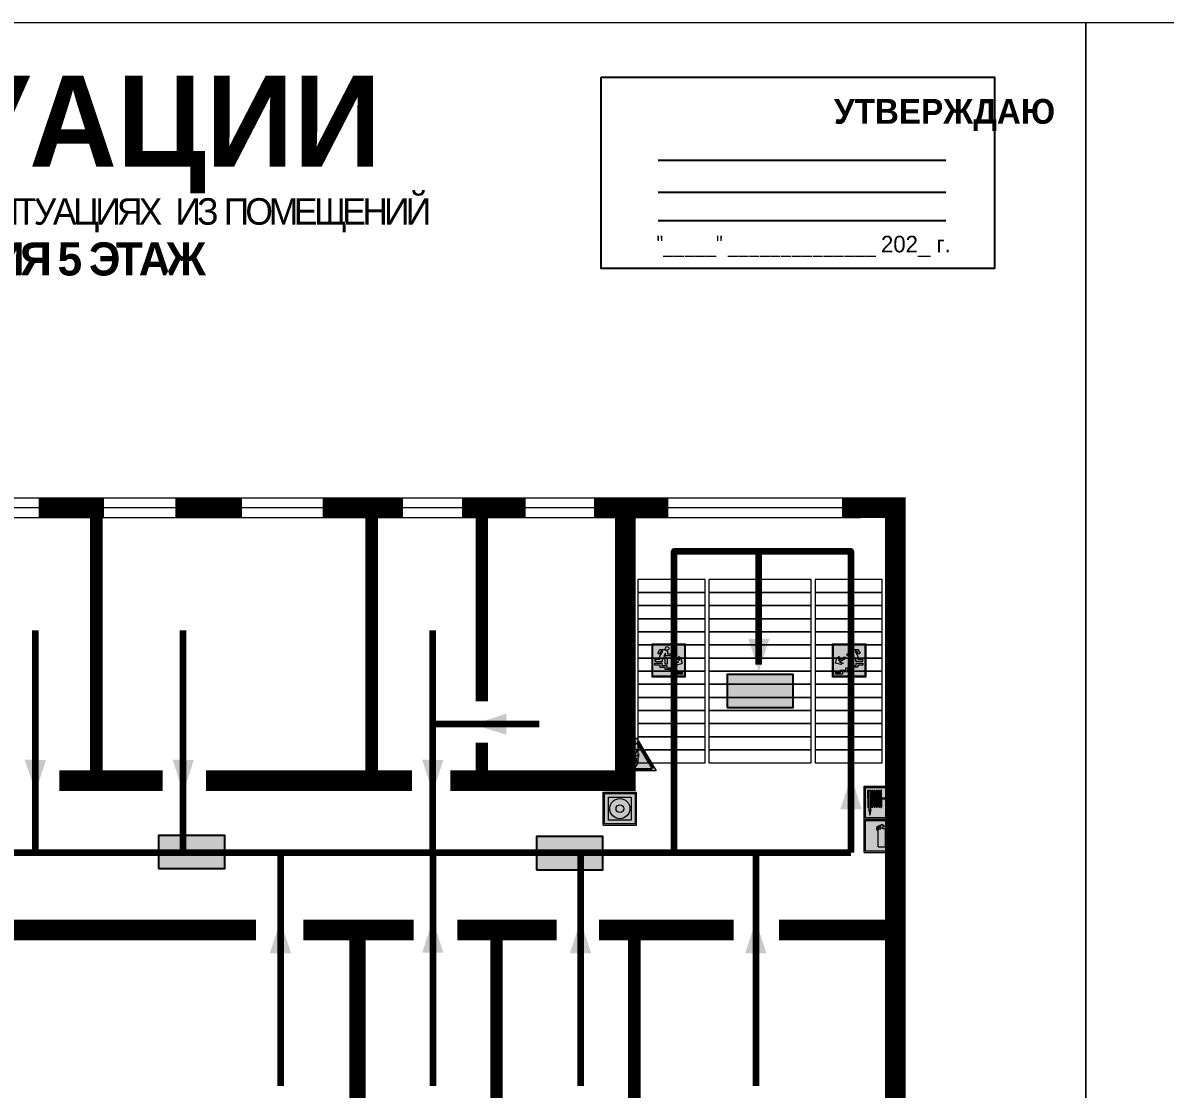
# Model space of a CAD drawing. Header units: millimetres. Extents: x 13114 to 67229, y 22859 to 38520.
# Drawn here: x 24145.1 to 24421, y 36480.2 to 36737.7 of the extents above; entities that cross this region are included whole.
import ezdxf

# ---------------------------------------------------------------- set-up
doc = ezdxf.new("R2010")
doc.units = ezdxf.units.MM
doc.layers.add('План_Штампы', color=7, linetype='Continuous')
doc.styles.add('обычный', font='arial.ttf')

# ---------------------------------------------------------------- blocks, each defined once
blk = doc.blocks.new('вниз')
at = {"lineweight": 0, "true_color": 0xffffff}
h = blk.add_hatch(color=7, dxfattribs=at)
h.dxf.hatch_style = 1
h.paths.add_polyline_path([(40994.51, -4472.22), (40986.51, -4472.22), (40986.51, -4480.22), (40994.51, -4480.22)])
h.paths.add_polyline_path([(40994.31, -4472.42), (40994.31, -4480.01), (40986.71, -4480.01), (40986.71, -4472.42)], flags=16)
h.paths.add_polyline_path([(40988.43, -4473.53), (40989.43, -4473.53), (40990.19, -4473.96), (40990.19, -4474.6), (40991, -4474.6), (40991, -4475.06), (40989.73, -4475.06), (40989.73, -4474.46), (40989.3, -4475.18), (40990.17, -4475.7), (40990.17, -4477.11), (40989.63, -4477.11), (40989.63, -4476.01), (40988.94, -4475.59), (40988.94, -4476.46), (40988.94, -4476.46), (40987.47, -4476.46), (40987.26, -4476.46), (40987.26, -4475.92), (40988.4, -4475.92), (40988.4, -4475.2), (40989.1, -4473.99), (40988.66, -4473.99), (40988.24, -4474.7), (40987.86, -4474.47), (40988.41, -4473.56)], flags=0)
h.paths.add_polyline_path([(40990.55, -4473.29, -1), (40989.69, -4473.29, -1)], flags=0)
h.paths.add_polyline_path([(40988.85, -4476.89), (40988.85, -4477.43), (40990.1, -4477.43), (40990.1, -4477.99), (40991.34, -4477.99), (40991.34, -4478.54), (40992.59, -4478.54), (40992.59, -4479.09), (40993.83, -4479.09), (40993.83, -4479.52), (40992.17, -4479.52), (40992.17, -4478.97), (40990.91, -4478.97), (40990.91, -4478.41), (40989.68, -4478.41), (40989.68, -4477.86), (40988.43, -4477.86), (40988.43, -4477.31), (40987.6, -4477.31), (40987.18, -4477.31), (40987.18, -4476.89)], flags=0)
h.paths.add_polyline_path([(40991.61, -4475.33), (40993.12, -4476.2), (40992.9, -4475.27), (40993.48, -4475.6), (40993.83, -4476.88), (40992.56, -4477.22), (40991.97, -4476.88), (40992.9, -4476.61), (40991.38, -4475.74), (40991.58, -4475.39)], flags=0)
h.paths.add_polyline_path([(40990.19, -4473.96), (40989.43, -4473.53), (40988.43, -4473.53), (40988.41, -4473.56), (40987.86, -4474.47), (40988.24, -4474.7), (40988.66, -4473.99), (40989.1, -4473.99), (40988.4, -4475.2), (40988.4, -4475.92), (40987.26, -4475.92), (40987.26, -4476.46), (40987.47, -4476.46), (40988.94, -4476.46), (40988.94, -4476.27), (40988.94, -4475.59), (40989.63, -4476.01), (40989.63, -4477.11), (40990.17, -4477.11), (40990.17, -4475.7), (40989.3, -4475.18), (40989.73, -4474.46), (40989.73, -4475.06), (40991, -4475.06), (40991, -4474.6), (40990.19, -4474.6)], flags=0)
h.paths.add_polyline_path([(40990.55, -4473.29, 1), (40989.69, -4473.29, 1)], flags=0)
h.paths.add_polyline_path([(40991.61, -4475.33), (40991.58, -4475.39), (40991.38, -4475.74), (40992.9, -4476.61), (40991.97, -4476.88), (40992.56, -4477.22), (40993.83, -4476.88), (40993.48, -4475.6), (40992.9, -4475.27), (40993.12, -4476.2)], flags=0)
h.paths.add_polyline_path([(40990.1, -4477.43), (40988.85, -4477.43), (40988.85, -4476.89), (40987.18, -4476.89), (40987.18, -4477.31), (40987.6, -4477.31), (40988.43, -4477.31), (40988.43, -4477.86), (40989.68, -4477.86), (40989.68, -4478.41), (40990.91, -4478.41), (40990.91, -4478.97), (40992.17, -4478.97), (40992.17, -4479.52), (40993.83, -4479.52), (40993.83, -4479.09), (40992.59, -4479.09), (40992.59, -4478.54), (40991.34, -4478.54), (40991.34, -4477.99), (40990.1, -4477.99)], flags=0)
at = {"lineweight": 0}
h = blk.add_hatch(color=126, dxfattribs=at)
h.dxf.hatch_style = 1
h.paths.add_polyline_path([(40994.31, -4472.42), (40986.71, -4472.42), (40986.71, -4480.01), (40994.31, -4480.01)])
h.paths.add_polyline_path([(40988.43, -4473.53), (40989.43, -4473.53), (40990.19, -4473.96), (40990.19, -4474.6), (40991, -4474.6), (40991, -4475.06), (40989.73, -4475.06), (40989.73, -4474.46), (40989.3, -4475.18), (40990.17, -4475.7), (40990.17, -4477.11), (40989.63, -4477.11), (40989.63, -4476.01), (40988.94, -4475.59), (40988.94, -4476.46), (40988.94, -4476.46), (40987.47, -4476.46), (40987.26, -4476.46), (40987.26, -4475.92), (40988.4, -4475.92), (40988.4, -4475.2), (40989.1, -4473.99), (40988.66, -4473.99), (40988.24, -4474.7), (40987.86, -4474.47), (40988.41, -4473.56)], flags=16)
h.paths.add_polyline_path([(40990.55, -4473.29, -1), (40989.69, -4473.29, -1)], flags=16)
h.paths.add_polyline_path([(40988.85, -4476.89), (40988.85, -4477.43), (40990.1, -4477.43), (40990.1, -4477.99), (40991.34, -4477.99), (40991.34, -4478.54), (40992.59, -4478.54), (40992.59, -4479.09), (40993.83, -4479.09), (40993.83, -4479.52), (40992.17, -4479.52), (40992.17, -4478.97), (40990.91, -4478.97), (40990.91, -4478.41), (40989.68, -4478.41), (40989.68, -4477.86), (40988.43, -4477.86), (40988.43, -4477.31), (40987.6, -4477.31), (40987.18, -4477.31), (40987.18, -4476.89)], flags=16)
h.paths.add_polyline_path([(40991.61, -4475.33), (40993.12, -4476.2), (40992.9, -4475.27), (40993.48, -4475.6), (40993.83, -4476.88), (40992.56, -4477.22), (40991.97, -4476.88), (40992.9, -4476.61), (40991.38, -4475.74), (40991.58, -4475.39)], flags=16)
at = {"lineweight": 0, "true_color": 0xffffff}
h = blk.add_hatch(color=7, dxfattribs=at)
h.dxf.hatch_style = 1
h.paths.add_polyline_path([(40989.73, -4474.46), (40989.73, -4475.06), (40991, -4475.06), (40991, -4474.6), (40990.19, -4474.6), (40990.19, -4473.96), (40989.43, -4473.53), (40988.43, -4473.53), (40988.41, -4473.56), (40987.86, -4474.47), (40988.24, -4474.7), (40988.66, -4473.99), (40989.1, -4473.99), (40988.4, -4475.2), (40988.4, -4475.92), (40987.26, -4475.92), (40987.26, -4476.46), (40987.47, -4476.46), (40988.94, -4476.46), (40988.94, -4475.59), (40989.63, -4476.01), (40989.63, -4477.11), (40990.17, -4477.11), (40990.17, -4475.7), (40989.3, -4475.18)])
h.paths.add_polyline_path([(40989.69, -4473.29, 1), (40990.55, -4473.29, 1)])
h.paths.add_polyline_path([(40991.61, -4475.33), (40991.58, -4475.39), (40991.38, -4475.74), (40992.9, -4476.61), (40991.97, -4476.88), (40992.56, -4477.22), (40993.83, -4476.88), (40993.48, -4475.6), (40992.9, -4475.27), (40993.12, -4476.2)])
h.paths.add_polyline_path([(40990.1, -4477.43), (40988.85, -4477.43), (40988.85, -4476.89), (40987.18, -4476.89), (40987.18, -4477.31), (40987.6, -4477.31), (40988.43, -4477.31), (40988.43, -4477.86), (40989.68, -4477.86), (40989.68, -4478.41), (40990.91, -4478.41), (40990.91, -4478.97), (40992.17, -4478.97), (40992.17, -4479.52), (40993.83, -4479.52), (40993.83, -4479.09), (40992.59, -4479.09), (40992.59, -4478.54), (40991.34, -4478.54), (40991.34, -4477.99), (40990.1, -4477.99)])
at = {"color": 126, "lineweight": 0}
for points in [[(40986.51, -4472.22), (40994.51, -4472.22), (40994.51, -4480.22), (40986.51, -4480.22)], [(40986.71, -4472.42), (40994.31, -4472.42), (40994.31, -4480.01), (40986.71, -4480.01)]]:
    blk.add_lwpolyline(points, close=True, dxfattribs=at)
for points in [[(40987.47, -4476.46), (40987.26, -4476.46), (40987.26, -4475.92), (40988.4, -4475.92), (40988.4, -4475.2), (40989.1, -4473.99), (40988.66, -4473.99), (40988.24, -4474.7), (40987.86, -4474.47), (40988.41, -4473.56), (40988.43, -4473.53), (40989.43, -4473.53), (40990.19, -4473.96), (40990.19, -4474.6), (40991, -4474.6), (40991, -4475.06), (40989.73, -4475.06), (40989.73, -4474.46), (40989.3, -4475.18), (40990.17, -4475.7), (40990.17, -4477.11), (40989.63, -4477.11), (40989.63, -4476.01), (40988.94, -4475.59), (40988.94, -4476.46)], [(40987.6, -4477.31), (40987.18, -4477.31), (40987.18, -4476.89), (40988.85, -4476.89), (40988.85, -4477.43), (40990.1, -4477.43), (40990.1, -4477.99), (40991.34, -4477.99), (40991.34, -4478.54), (40992.59, -4478.54), (40992.59, -4479.09), (40993.83, -4479.09), (40993.83, -4479.52), (40992.17, -4479.52), (40992.17, -4478.97), (40990.91, -4478.97), (40990.91, -4478.41), (40989.68, -4478.41), (40989.68, -4477.86), (40988.43, -4477.86), (40988.43, -4477.31), (40987.6, -4477.31)], [(40987.47, -4476.46), (40988.94, -4476.46), (40988.94, -4476.27)], [(40991.58, -4475.39), (40991.38, -4475.74), (40992.9, -4476.61), (40991.97, -4476.88), (40992.56, -4477.22), (40993.83, -4476.88), (40993.48, -4475.6), (40992.9, -4475.27), (40993.12, -4476.2), (40991.61, -4475.33), (40991.58, -4475.39)]]:
    blk.add_lwpolyline(points, dxfattribs=at)
blk.add_circle((40990.12, -4473.29), 0.432, dxfattribs=at)
blk = doc.blocks.new('вниз 3')
at = {"lineweight": 0, "true_color": 0xffffff}
h = blk.add_hatch(color=7, dxfattribs=at)
h.dxf.hatch_style = 1
h.paths.add_polyline_path([(40997.5, -4475.69), (40997.25, -4475.28), (40995.76, -4476.15), (40995.97, -4475.23), (40995.39, -4475.56), (40995.05, -4476.83), (40996.33, -4477.17), (40996.91, -4476.83), (40996, -4476.55)], flags=0)
h.paths.add_polyline_path([(40999.81, -4473.95), (41000.22, -4473.95), (41000.64, -4474.67), (41001.03, -4474.43), (41000.46, -4473.49), (41000.42, -4473.49), (40999.43, -4473.49), (40998.68, -4473.92), (40998.68, -4474.57), (40997.88, -4474.57), (40997.88, -4475), (40999.14, -4475), (40999.14, -4474.43), (40999.14, -4474.38), (40999.59, -4475.15), (40998.72, -4475.67), (40998.72, -4477.06), (40999.24, -4477.06), (40999.24, -4475.96), (40999.95, -4475.56), (40999.95, -4476.43), (41001.61, -4476.43), (41001.61, -4475.88), (41000.47, -4475.88), (41000.47, -4475.12)], flags=0)
h.paths.add_polyline_path([(40999.2, -4473.24, 1), (40998.35, -4473.24, 1)], flags=0)
h.paths.add_polyline_path([(41000.46, -4477.26), (41001.69, -4477.26), (41001.69, -4476.84), (41000.03, -4476.84), (41000.03, -4477.39), (40998.78, -4477.39), (40998.78, -4477.95), (40997.53, -4477.95), (40997.53, -4478.5), (40996.29, -4478.5), (40996.29, -4479.06), (40995.05, -4479.06), (40995.05, -4479.48), (40995.29, -4479.48), (40996.72, -4479.48), (40996.72, -4478.92), (40997.97, -4478.92), (40997.97, -4478.36), (40999.2, -4478.36), (40999.2, -4477.81), (41000.46, -4477.81)], flags=0)
h.paths.add_polyline_path([(41002.37, -4472.17), (40994.37, -4472.17), (40994.37, -4480.17), (41002.37, -4480.17)])
h.paths.add_polyline_path([(41002.16, -4479.96), (40994.57, -4479.96), (40994.57, -4472.37), (41002.16, -4472.37)], flags=16)
h.paths.add_polyline_path([(41001.61, -4475.88), (41001.61, -4476.43), (40999.95, -4476.43), (40999.95, -4475.56), (40999.24, -4475.96), (40999.24, -4477.06), (40998.72, -4477.06), (40998.72, -4475.67), (40999.59, -4475.15), (40999.14, -4474.38), (40999.14, -4474.43), (40999.14, -4475), (40997.88, -4475), (40997.88, -4474.57), (40998.68, -4474.57), (40998.68, -4473.92), (40999.43, -4473.49), (41000.42, -4473.49), (41000.46, -4473.49), (41001.03, -4474.43), (41000.64, -4474.67), (41000.22, -4473.95), (40999.81, -4473.95), (41000.47, -4475.12), (41000.47, -4475.88)], flags=0)
h.paths.add_polyline_path([(41001.69, -4476.84), (41001.69, -4477.26), (41000.46, -4477.26), (41000.46, -4477.81), (40999.2, -4477.81), (40999.2, -4478.36), (40997.97, -4478.36), (40997.97, -4478.92), (40996.72, -4478.92), (40996.72, -4479.48), (40995.05, -4479.48), (40995.05, -4479.06), (40996.29, -4479.06), (40996.29, -4478.5), (40997.53, -4478.5), (40997.53, -4477.95), (40998.78, -4477.95), (40998.78, -4477.39), (41000.03, -4477.39), (41000.03, -4476.84)], flags=0)
h.paths.add_polyline_path([(40998.35, -4473.24, -1), (40999.2, -4473.24, -1)], flags=0)
h.paths.add_polyline_path([(40997.5, -4475.69), (40996, -4476.55), (40996.91, -4476.83), (40996.33, -4477.17), (40995.05, -4476.83), (40995.39, -4475.56), (40995.97, -4475.23), (40995.76, -4476.15), (40997.25, -4475.28)], flags=0)
at = {"lineweight": 0}
h = blk.add_hatch(color=126, dxfattribs=at)
h.dxf.hatch_style = 1
h.paths.add_polyline_path([(41002.16, -4472.37), (40994.57, -4472.37), (40994.57, -4479.96), (41002.16, -4479.96)])
h.paths.add_polyline_path([(40995.97, -4475.23), (40995.76, -4476.15), (40997.25, -4475.28), (40997.5, -4475.69), (40996, -4476.55), (40996.91, -4476.83), (40996.33, -4477.17), (40995.05, -4476.83), (40995.39, -4475.56)], flags=16)
h.paths.add_polyline_path([(40997.88, -4474.57), (40998.68, -4474.57), (40998.68, -4473.92), (40999.43, -4473.49), (41000.42, -4473.49), (41000.46, -4473.49), (41001.03, -4474.43), (41000.64, -4474.67), (41000.22, -4473.95), (40999.81, -4473.95), (41000.47, -4475.12), (41000.47, -4475.88), (41001.61, -4475.88), (41001.61, -4476.43), (40999.95, -4476.43), (40999.95, -4475.56), (40999.24, -4475.96), (40999.24, -4477.06), (40998.72, -4477.06), (40998.72, -4475.67), (40999.59, -4475.15), (40999.14, -4474.38), (40999.14, -4474.43), (40999.14, -4475), (40997.88, -4475)], flags=16)
h.paths.add_polyline_path([(40998.35, -4473.24, -1), (40999.2, -4473.24, -1)], flags=16)
h.paths.add_polyline_path([(40997.53, -4477.95), (40998.78, -4477.95), (40998.78, -4477.39), (41000.03, -4477.39), (41000.03, -4476.84), (41001.69, -4476.84), (41001.69, -4477.26), (41000.46, -4477.26), (41000.46, -4477.81), (40999.2, -4477.81), (40999.2, -4478.36), (40997.97, -4478.36), (40997.97, -4478.92), (40996.72, -4478.92), (40996.72, -4479.48), (40995.05, -4479.48), (40995.05, -4479.06), (40996.29, -4479.06), (40996.29, -4478.5), (40997.53, -4478.5)], flags=16)
at = {"lineweight": 0, "true_color": 0xffffff}
h = blk.add_hatch(color=7, dxfattribs=at)
h.dxf.hatch_style = 1
h.paths.add_polyline_path([(40999.2, -4473.24, 1), (40998.35, -4473.24, 1)])
h.paths.add_polyline_path([(40999.81, -4473.95), (41000.22, -4473.95), (41000.64, -4474.67), (41001.03, -4474.43), (41000.46, -4473.49), (41000.42, -4473.49), (40999.43, -4473.49), (40998.68, -4473.92), (40998.68, -4474.57), (40997.88, -4474.57), (40997.88, -4475), (40999.14, -4475), (40999.14, -4474.43), (40999.14, -4474.38), (40999.59, -4475.15), (40998.72, -4475.67), (40998.72, -4477.06), (40999.24, -4477.06), (40999.24, -4475.96), (40999.95, -4475.56), (40999.95, -4476.43), (41001.61, -4476.43), (41001.61, -4475.88), (41000.47, -4475.88), (41000.47, -4475.12)])
h.paths.add_polyline_path([(40999.2, -4477.81), (41000.46, -4477.81), (41000.46, -4477.26), (41001.69, -4477.26), (41001.69, -4476.84), (41000.03, -4476.84), (41000.03, -4477.39), (40998.78, -4477.39), (40998.78, -4477.95), (40997.53, -4477.95), (40997.53, -4478.5), (40996.29, -4478.5), (40996.29, -4479.06), (40995.05, -4479.06), (40995.05, -4479.48), (40995.29, -4479.48), (40996.72, -4479.48), (40996.72, -4478.92), (40997.97, -4478.92), (40997.97, -4478.36), (40999.2, -4478.36)])
h.paths.add_polyline_path([(40997.5, -4475.69), (40997.25, -4475.28), (40995.76, -4476.15), (40995.97, -4475.23), (40995.39, -4475.56), (40995.05, -4476.83), (40996.33, -4477.17), (40996.91, -4476.83), (40996, -4476.55)])
at = {"color": 126, "lineweight": 0}
for points in [[(40994.37, -4472.17), (41002.37, -4472.17), (41002.37, -4480.17), (40994.37, -4480.17)], [(40994.57, -4472.37), (41002.16, -4472.37), (41002.16, -4479.96), (40994.57, -4479.96)]]:
    blk.add_lwpolyline(points, close=True, dxfattribs=at)
for points in [[(40999.14, -4474.43), (40999.14, -4475), (40997.88, -4475), (40997.88, -4474.57), (40998.68, -4474.57), (40998.68, -4473.92), (40999.43, -4473.49), (41000.42, -4473.49), (41000.46, -4473.49), (41001.03, -4474.43), (41000.64, -4474.67), (41000.22, -4473.95), (40999.81, -4473.95), (41000.47, -4475.12), (41000.47, -4475.88), (41001.61, -4475.88), (41001.61, -4476.43), (40999.95, -4476.43), (40999.95, -4475.56), (40999.24, -4475.96), (40999.24, -4477.06), (40998.72, -4477.06), (40998.72, -4475.67), (40999.59, -4475.15), (40999.14, -4474.38), (40999.14, -4474.43)], [(40995.05, -4476.83), (40995.39, -4475.56), (40995.97, -4475.23), (40995.76, -4476.15), (40997.25, -4475.28), (40997.5, -4475.69), (40996, -4476.55), (40996.91, -4476.83), (40996.33, -4477.17), (40995.05, -4476.83)], [(40995.29, -4479.48), (40995.05, -4479.48), (40995.05, -4479.06), (40996.29, -4479.06), (40996.29, -4478.5), (40997.53, -4478.5), (40997.53, -4477.95), (40998.78, -4477.95), (40998.78, -4477.39), (41000.03, -4477.39), (41000.03, -4476.84), (41001.69, -4476.84), (41001.69, -4477.26), (41000.46, -4477.26), (41000.46, -4477.81), (40999.2, -4477.81), (40999.2, -4478.36), (40997.97, -4478.36), (40997.97, -4478.92), (40996.72, -4478.92), (40996.72, -4479.48), (40995.05, -4479.48)]]:
    blk.add_lwpolyline(points, dxfattribs=at)
blk.add_circle((40998.77, -4473.24), 0.426, dxfattribs=at)
blk = doc.blocks.new('A$C7B4425F7')
at = {"true_color": 0xffffff}
blk.add_hatch(color=7, dxfattribs=at).paths.add_polyline_path([(0, 0), (-16, 0), (-16, -8), (0, -8)])
h = blk.add_hatch(color=126)
h.paths.add_polyline_path([(-0.2, -0.2), (-15.8, -0.2), (-15.8, -7.8), (-0.2, -7.8)])
h.paths.add_polyline_path([(-11.76, -2.03), (-11.76, -3.66), (-11.17, -3.66, -0.568275), (-11.17, -6.18), (-12.58, -6.18), (-12.58, -2.03)], flags=16)
h.paths.add_polyline_path([(-13.33, -4.12, -0.495768), (-13.59, -6.18), (-15.03, -6.18), (-15.03, -2.03), (-13.59, -2.03, -0.487973)], flags=16)
h.paths.add_polyline_path([(-10.25, -2.03), (-9.48, -2.03), (-9.48, -6.18), (-10.25, -6.18)], flags=16)
h.paths.add_polyline_path([(-13.84, -3.69), (-14.24, -3.69), (-14.24, -3.03), (-13.9, -3.03, -0.692621)], flags=0)
h.paths.add_polyline_path([(-9.15, -2.03), (-8.4, -2.03), (-8.04, -3.07), (-7.68, -2.03), (-6.93, -2.03), (-7.64, -4.1), (-6.93, -6.18), (-7.68, -6.18), (-8.04, -5.14), (-8.4, -6.18), (-9.15, -6.18), (-8.44, -4.1)], flags=16)
h.paths.add_polyline_path([(-11.76, -4.46), (-11.42, -4.46, -0.692621), (-11.36, -5.12), (-11.76, -5.12)], flags=0)
h.paths.add_polyline_path([(-13.9, -5.2), (-14.24, -5.2), (-14.24, -4.55), (-13.84, -4.55, -0.708038)], flags=0)
edge = h.paths.add_edge_path(flags=16)
edge.add_ellipse((-5.51, -4.08), major_axis=(0, 2.05), ratio=0.586184, start_angle=0, end_angle=360)
edge = h.paths.add_edge_path(flags=0)
edge.add_ellipse((-5.51, -4.08), major_axis=(0, 1.14), ratio=0.454828, start_angle=0, end_angle=360)
h.paths.add_polyline_path([(-4.13, -4.96, 0.377264), (-3.48, -4.52, 0.0555), (-3.16, -2.03), (-1.66, -2.03), (-1.66, -4.96), (-0.96, -4.96), (-0.96, -7.01), (-1.75, -7.01), (-1.75, -6.18), (-3.3, -6.18), (-3.3, -7.02), (-4.13, -7.02)], flags=16)
h.paths.add_polyline_path([(-2.73, -2.91), (-2.28, -2.91), (-2.28, -4.96), (-3.05, -4.96, 0.079136)], flags=0)
at = {"color": 126}
blk.add_lwpolyline([(-16, -8), (0, -8), (0, 0), (-16, 0)], close=True, dxfattribs=at)
blk = doc.blocks.new('A$C54414219')
at = {"true_color": 0xffffff}
h = blk.add_hatch(color=7, dxfattribs=at)
h.paths.add_polyline_path([(2.39, -9.45), (2.39, -18.3), (11.23, -18.3), (11.23, -9.45)], flags=0)
h.paths.add_polyline_path([(10.71, -13.87, -1), (2.92, -13.87, -1)], flags=0)
h.paths.add_polyline_path([(8.3, -13.87, -1), (5.33, -13.87, -1)], flags=0)
h.paths.add_polyline_path([(0.41, -7.47), (0.41, -20.27), (13.21, -20.27), (13.21, -7.47)])
h.paths.add_polyline_path([(0.92, -19.77), (12.71, -19.77), (12.71, -7.98), (0.92, -7.98)], flags=16)
h.paths.add_polyline_path([(11.23, -9.45), (11.23, -18.3), (2.39, -18.3), (2.39, -9.45)], flags=0)
at = {"lineweight": 5}
h = blk.add_hatch(color=242, dxfattribs=at)
h.paths.add_polyline_path([(12.71, -7.98), (0.92, -7.98), (0.92, -19.77), (12.71, -19.77)])
h.paths.add_polyline_path([(11.23, -18.3), (2.39, -18.3), (2.39, -9.45), (11.23, -9.45)], flags=16)
h.paths.add_polyline_path([(10.71, -13.87, -1), (2.92, -13.87, -1)], flags=0)
h.paths.add_polyline_path([(8.3, -13.87, -1), (5.33, -13.87, -1)], flags=0)
at = {"true_color": 0xffffff}
h = blk.add_hatch(color=7, dxfattribs=at)
h.paths.add_polyline_path([(2.39, -9.45), (2.39, -18.3), (11.23, -18.3), (11.23, -9.45)])
h.paths.add_polyline_path([(10.71, -13.87, -1), (2.92, -13.87, -1)], flags=16)
h.paths.add_polyline_path([(8.3, -13.87, -1), (5.33, -13.87, -1)], flags=0)
at = {"lineweight": 5}
h = blk.add_hatch(color=242, dxfattribs=at)
h.paths.add_polyline_path([(2.92, -13.87, 1), (10.71, -13.87, 1)])
h.paths.add_polyline_path([(8.3, -13.87, -1), (5.33, -13.87, -1)], flags=16)
at = {"color": 242, "lineweight": 5}
for p, q in [((0.41, -20.27), (0.41, -7.47)), ((0.41, -7.47), (13.21, -7.47)), ((0.41, -7.47), (13.21, -7.47)), ((13.21, -20.27), (13.21, -7.47)), ((0.41, -20.27), (13.21, -20.27))]:
    blk.add_line(p, q, dxfattribs=at)
for points in [[(0.92, -7.98), (12.71, -7.98), (12.71, -19.77), (0.92, -19.77)], [(2.39, -9.45), (11.23, -9.45), (11.23, -18.3), (2.39, -18.3)]]:
    blk.add_lwpolyline(points, close=True, dxfattribs=at)
for radius in [3.89, 1.49]:
    blk.add_circle((6.81, -13.87), radius, dxfattribs=at)
blk = doc.blocks.new('A$C3E6D3DDE')
at = {"lineweight": 5}
h = blk.add_hatch(color=40, dxfattribs=at)
h.paths.add_polyline_path([(24.1, 1.45), (16.46, -11.35), (31.74, -11.35)])
h.paths.add_polyline_path([(24.09, -0.46), (30.03, -10.41), (18.14, -10.41)], flags=16)
h.paths.add_polyline_path([(24.54, -3.08), (23.41, -6.02), (25.13, -5.01), (24.33, -8.5), (24.82, -8.27), (23.79, -9.86), (23.4, -8.04), (23.8, -8.43), (24.04, -6.29), (22.39, -7.25), (23.44, -3.08)], flags=0)
h = blk.add_hatch(color=256, dxfattribs=at)
h.paths.add_polyline_path([(24.37, 0.03, 0.567511), (23.82, 0.03), (17.59, -10.4, 0.582454), (17.86, -10.88), (30.32, -10.88, 0.582149), (30.6, -10.4)])
h.paths.add_polyline_path([(24.09, -0.46), (18.14, -10.41), (30.03, -10.41)], flags=16)
h.paths.add_polyline_path([(24.54, -3.08), (23.41, -6.02), (25.13, -5.01), (24.33, -8.5), (24.82, -8.27), (23.79, -9.86), (23.4, -8.04), (23.8, -8.43), (24.04, -6.29), (22.39, -7.25), (23.44, -3.08)], flags=0)
h = blk.add_hatch(color=40, dxfattribs=at)
h.paths.add_polyline_path([(24.09, -0.46), (18.14, -10.41), (30.03, -10.41)])
h.paths.add_polyline_path([(24.82, -8.27), (23.79, -9.86), (23.4, -8.04), (23.8, -8.43), (24.04, -6.29), (22.39, -7.25), (23.44, -3.08), (24.54, -3.08), (23.41, -6.02), (25.13, -5.01), (24.33, -8.5)], flags=16)
at = {"color": 40, "lineweight": 5}
for p, q in [((16.46, -11.35), (24.1, 1.45)), ((24.1, 1.45), (31.74, -11.35))]:
    blk.add_line(p, q, dxfattribs=at)
at = {"lineweight": 5}
for p, q in [((17.59, -10.4), (23.82, 0.03)), ((24.37, 0.03), (30.6, -10.4)), ((18.14, -10.41), (24.09, -0.46)), ((23.44, -3.08), (22.39, -7.25)), ((23.41, -6.02), (24.54, -3.08)), ((24.54, -3.08), (23.44, -3.08)), ((24.09, -0.46), (30.03, -10.41)), ((22.39, -7.25), (24.04, -6.29)), ((23.8, -8.43), (23.4, -8.04)), ((23.4, -8.04), (23.79, -9.86)), ((25.13, -5.01), (23.41, -6.02)), ((23.79, -9.86), (24.82, -8.27)), ((24.04, -6.29), (23.8, -8.43)), ((24.33, -8.5), (25.13, -5.01)), ((24.82, -8.27), (24.33, -8.5)), ((17.86, -10.88), (30.32, -10.88)), ((18.14, -10.41), (30.03, -10.41))]:
    blk.add_line(p, q, dxfattribs=at)
at = {"color": 50, "lineweight": 5}
blk.add_line((31.74, -11.35), (16.46, -11.35), dxfattribs=at)
blk = doc.blocks.new('A$C3AD82952')
at = {"true_color": 0xf5f5ff}
h = blk.add_hatch(color=7, dxfattribs=at)
h.dxf.hatch_style = 1
h.paths.add_polyline_path([(8.21, 8.73, 0.414214), (7.89, 9.05), (7.22, 9.05), (7.22, 9.92), (7.59, 9.92, 1), (7.57, 10.36), (7.22, 10.36), (7.22, 10.6), (6.43, 10.6), (6.43, 10.36), (6.01, 10.36), (4.74, 9.59), (4.74, 8.69), (4.98, 8.73), (4.98, 9.26), (6.12, 9.91), (6.43, 9.91), (6.43, 9.05), (5.76, 9.05, 0.414214), (5.44, 8.73), (5.44, 2.2), (8.21, 2.2)], flags=0)
h.paths.add_polyline_path([(12.8, 12.8), (0, 12.8), (0, 0), (12.8, 0)])
h.paths.add_polyline_path([(0.51, 12.29), (12.29, 12.29), (12.29, 0.51), (0.51, 0.51)], flags=16)
h.paths.add_polyline_path([(4.74, 9.59), (6.01, 10.36), (6.43, 10.36), (6.43, 10.6), (7.22, 10.6), (7.22, 10.36), (7.59, 10.36, -0.94586), (7.59, 9.92), (7.22, 9.92), (7.22, 9.05), (7.89, 9.05, -0.414214), (8.21, 8.73), (8.21, 2.2), (5.44, 2.2), (5.44, 8.73, -0.414214), (5.76, 9.05), (6.43, 9.05), (6.43, 9.91), (6.12, 9.91), (4.98, 9.26), (4.98, 8.73), (4.74, 8.69)], flags=0)
h = blk.add_hatch(color=242)
h.dxf.hatch_style = 1
h.paths.add_polyline_path([(12.29, 12.29), (0.51, 12.29), (0.51, 0.51), (12.29, 0.51)])
h.paths.add_polyline_path([(4.74, 8.69), (4.74, 9.59), (6.01, 10.36), (6.43, 10.36), (6.43, 10.6), (7.22, 10.6), (7.22, 10.36), (7.59, 10.36, -0.94586), (7.59, 9.92), (7.22, 9.92), (7.22, 9.05), (7.89, 9.05, -0.414214), (8.21, 8.73), (8.21, 2.2), (5.44, 2.2), (5.44, 8.73, -0.414214), (5.76, 9.05), (6.43, 9.05), (6.43, 9.91), (6.12, 9.91), (4.98, 9.26), (4.98, 8.73)], flags=16)
h = blk.add_hatch(color=7, dxfattribs=at)
h.dxf.hatch_style = 1
h.paths.add_polyline_path([(8.21, 8.73, 0.414214), (7.89, 9.05), (7.22, 9.05), (7.22, 9.92), (7.59, 9.92, 1), (7.57, 10.36), (7.22, 10.36), (7.22, 10.6), (6.43, 10.6), (6.43, 10.36), (6.01, 10.36), (4.74, 9.59), (4.74, 8.69), (4.98, 8.73), (4.98, 9.26), (6.12, 9.91), (6.43, 9.91), (6.43, 9.05), (5.76, 9.05, 0.414214), (5.44, 8.73), (5.44, 2.2), (8.21, 2.2)])
at = {"color": 242, "lineweight": 5}
for p, q in [((0, 0), (0, 12.8)), ((0, 12.8), (12.8, 12.8)), ((6.01, 10.36), (4.74, 9.59)), ((4.74, 9.59), (4.74, 8.69)), ((4.98, 9.26), (6.12, 9.91)), ((4.98, 8.73), (4.98, 9.26)), ((5.76, 9.05), (6.43, 9.05)), ((6.01, 10.36), (6.43, 10.36)), ((6.12, 9.91), (6.43, 9.91)), ((7.22, 10.6), (6.43, 10.6)), ((6.43, 10.6), (6.43, 10.36)), ((6.43, 9.91), (6.43, 9.05)), ((7.22, 10.36), (7.22, 10.6)), ((7.59, 10.36), (7.22, 10.36)), ((7.22, 9.05), (7.22, 9.92)), ((7.59, 9.92), (7.22, 9.92)), ((7.89, 9.05), (7.22, 9.05)), ((12.8, 0), (12.8, 12.8)), ((4.74, 8.69), (4.98, 8.73)), ((5.44, 2.2), (5.44, 8.73)), ((8.21, 2.2), (8.21, 8.73)), ((0, 0), (12.8, 0)), ((5.44, 2.2), (8.21, 2.2))]:
    blk.add_line(p, q, dxfattribs=at)
blk.add_lwpolyline([(0.51, 12.29), (12.29, 12.29), (12.29, 0.51), (0.51, 0.51)], close=True, dxfattribs=at)
for centre, radius, start, end in [((5.76, 8.73), 0.32, 90, 180), ((7.58, 10.14), 0.223, 273.1875, 86.8125), ((7.89, 8.73), 0.32, 0, 90)]:
    blk.add_arc(centre, radius, start, end, dxfattribs=at)
blk = doc.blocks.new('A$C37112FD5')
at = {"true_color": 0xf5f5ff}
h = blk.add_hatch(color=7, dxfattribs=at)
h.dxf.hatch_style = 1
h.paths.add_polyline_path([(12.8, -7.4), (0, -7.4), (0, -20.2), (12.8, -20.2)])
h.paths.add_polyline_path([(12.29, -7.91), (12.29, -19.69), (0.51, -19.69), (0.51, -7.91)], flags=16)
h.paths.add_polyline_path([(4.98, -9.04, -0.42597), (5.17, -9.22), (5.17, -12.25), (5.17, -15.29, -0.432244), (4.98, -15.47), (4.83, -15.47, -0.42597), (4.64, -15.29), (4.64, -12.25), (4.64, -9.22, -0.432244), (4.83, -9.04)], flags=0)
h.paths.add_polyline_path([(4.28, -9.22), (4.28, -12.25), (4.28, -15.29, -0.432244), (4.09, -15.47), (3.94, -15.47, -0.42597), (3.75, -15.29), (3.75, -12.25), (3.75, -9.22, -0.432244), (3.94, -9.04), (4.09, -9.04, -0.42597)], flags=0)
h.paths.add_polyline_path([(5.72, -9.04), (5.87, -9.04, -0.42597), (6.06, -9.22), (6.06, -12.25), (6.06, -15.29, -0.432244), (5.87, -15.47), (5.72, -15.47, -0.42597), (5.53, -15.29), (5.53, -12.25), (5.53, -9.22, -0.432244)], flags=0)
h.paths.add_polyline_path([(6.42, -8.9), (6.5, -8.9, -0.42597), (6.69, -9.08), (6.69, -12.03), (8.21, -12.03, -15.824349), (8.21, -12.47), (6.69, -12.47), (6.69, -15.42, -0.432244), (6.5, -15.6), (6.42, -15.6)], flags=0)
h.paths.add_polyline_path([(3.39, -9.22), (3.39, -12.25), (3.39, -15.29, -0.432244), (3.2, -15.47), (3.05, -15.47, -0.42597), (2.85, -15.29), (2.85, -12.25), (2.85, -9.22, -0.432244), (3.05, -9.04), (3.2, -9.04, -0.42597)], flags=0)
h.paths.add_polyline_path([(2.5, -9.22), (2.5, -16.71), (1.96, -16.71), (1.96, -9.22, -0.432244), (2.15, -9.04), (2.31, -9.04, -0.42597)], flags=0)
h.paths.add_polyline_path([(1.61, -8.9), (1.61, -15.6), (1.57, -15.6, -0.42597), (1.37, -15.42), (1.37, -12.03), (1.37, -9.09, -0.432244), (1.57, -8.9)], flags=0)
h.paths.add_polyline_path([(9.76, -10.81), (9.76, -12.03), (8.49, -12.03, -0.336371)], flags=0)
h.paths.add_polyline_path([(8.49, -12.47), (9.76, -12.47), (9.76, -13.7, -0.336371)], flags=0)
h.paths.add_polyline_path([(10.11, -10.81, -0.336371), (11.38, -12.03), (10.11, -12.03)], flags=0)
h.paths.add_polyline_path([(10.11, -12.47), (11.38, -12.47, -0.336371), (10.11, -13.7)], flags=0)
h.paths.add_polyline_path([(2.5, -16.84), (2.5, -17.05), (1.97, -17.05), (1.97, -16.84)], flags=0)
h.paths.add_polyline_path([(2.5, -17.24, -0.033778), (2.24, -18.6, -0.033778), (1.97, -17.24)], flags=0)
h = blk.add_hatch(color=242)
h.dxf.hatch_style = 1
h.paths.add_polyline_path([(12.29, -7.91), (0.51, -7.91), (0.51, -19.69), (12.29, -19.69)])
h.paths.add_polyline_path([(6.42, -15.6), (6.42, -8.9), (6.5, -8.9, -0.42597), (6.69, -9.08), (6.69, -12.03), (8.21, -12.03, -15.824349), (8.21, -12.47), (6.69, -12.47), (6.69, -15.42, -0.432244), (6.5, -15.6)], flags=16)
h.paths.add_polyline_path([(5.87, -15.47), (5.72, -15.47, -0.42597), (5.53, -15.29), (5.53, -12.25), (5.53, -9.22, -0.432244), (5.72, -9.04), (5.87, -9.04, -0.42597), (6.06, -9.22), (6.06, -12.25), (6.06, -15.29, -0.432244)], flags=16)
h.paths.add_polyline_path([(4.98, -15.47), (4.83, -15.47, -0.42597), (4.64, -15.29), (4.64, -12.25), (4.64, -9.22, -0.432244), (4.83, -9.04), (4.98, -9.04, -0.42597), (5.17, -9.22), (5.17, -12.25), (5.17, -15.29, -0.432244)], flags=16)
h.paths.add_polyline_path([(4.09, -15.47), (3.94, -15.47, -0.42597), (3.75, -15.29), (3.75, -12.25), (3.75, -9.22, -0.432244), (3.94, -9.04), (4.09, -9.04, -0.42597), (4.28, -9.22), (4.28, -12.25), (4.28, -15.29, -0.432244)], flags=16)
h.paths.add_polyline_path([(3.2, -15.47), (3.05, -15.47, -0.42597), (2.85, -15.29), (2.85, -12.25), (2.85, -9.22, -0.432244), (3.05, -9.04), (3.2, -9.04, -0.42597), (3.39, -9.22), (3.39, -12.25), (3.39, -15.29, -0.432244)], flags=16)
h.paths.add_polyline_path([(2.5, -17.05), (1.97, -17.05), (1.97, -16.84), (2.5, -16.84)], flags=16)
h.paths.add_polyline_path([(2.5, -17.24, -0.033778), (2.24, -18.6, -0.033778), (1.97, -17.24)], flags=16)
h.paths.add_polyline_path([(2.5, -16.71), (1.96, -16.71), (1.96, -9.22, -0.432244), (2.15, -9.04), (2.31, -9.04, -0.42597), (2.5, -9.22)], flags=16)
h.paths.add_polyline_path([(1.61, -15.6), (1.57, -15.6, -0.42597), (1.37, -15.42), (1.37, -12.03), (1.37, -9.09, -0.432244), (1.57, -8.9), (1.61, -8.9)], flags=16)
h.paths.add_polyline_path([(8.49, -12.47), (9.76, -12.47), (9.76, -13.7, -0.336371)], flags=0)
h.paths.add_polyline_path([(10.11, -13.7), (10.11, -12.47), (11.38, -12.47, -0.336371)], flags=0)
h.paths.add_polyline_path([(8.49, -12.03, -0.336371), (9.76, -10.81), (9.76, -12.03)], flags=0)
h.paths.add_polyline_path([(10.11, -12.03), (10.11, -10.81, -0.336371), (11.38, -12.03)], flags=0)
h = blk.add_hatch(color=7, dxfattribs=at)
h.dxf.hatch_style = 1
h.paths.add_polyline_path([(1.61, -8.9), (1.57, -8.9, 0.432244), (1.37, -9.09), (1.37, -12.03), (1.37, -15.42, 0.42597), (1.57, -15.6), (1.61, -15.6)])
h.paths.add_polyline_path([(2.5, -9.22, 0.42597), (2.31, -9.04), (2.15, -9.04, 0.432244), (1.96, -9.22), (1.96, -16.71), (2.5, -16.71)])
h.paths.add_polyline_path([(2.5, -16.84), (1.97, -16.84), (1.97, -17.05), (2.5, -17.05)])
h.paths.add_polyline_path([(2.5, -17.24), (1.97, -17.24, 0.033778), (2.24, -18.6, 0.033778)])
h.paths.add_polyline_path([(3.39, -12.25), (3.39, -9.22, 0.42597), (3.2, -9.04), (3.05, -9.04, 0.432244), (2.85, -9.22), (2.85, -12.25), (2.85, -15.29, 0.42597), (3.05, -15.47), (3.2, -15.47, 0.432244), (3.39, -15.29)])
h.paths.add_polyline_path([(4.28, -12.25), (4.28, -9.22, 0.42597), (4.09, -9.04), (3.94, -9.04, 0.432244), (3.75, -9.22), (3.75, -12.25), (3.75, -15.29, 0.42597), (3.94, -15.47), (4.09, -15.47, 0.432244), (4.28, -15.29)])
h.paths.add_polyline_path([(5.17, -12.25), (5.17, -9.22, 0.42597), (4.98, -9.04), (4.83, -9.04, 0.432244), (4.64, -9.22), (4.64, -12.25), (4.64, -15.29, 0.42597), (4.83, -15.47), (4.98, -15.47, 0.432244), (5.17, -15.29)])
h.paths.add_polyline_path([(6.06, -12.25), (6.06, -9.22, 0.42597), (5.87, -9.04), (5.72, -9.04, 0.432244), (5.53, -9.22), (5.53, -12.25), (5.53, -15.29, 0.42597), (5.72, -15.47), (5.87, -15.47, 0.432244), (6.06, -15.29)])
h.paths.add_polyline_path([(6.69, -12.47), (8.21, -12.47, 15.824349), (8.21, -12.03), (6.69, -12.03), (6.69, -9.08, 0.42597), (6.5, -8.9), (6.42, -8.9), (6.42, -15.6), (6.5, -15.6, 0.432244), (6.69, -15.42)])
h.paths.add_polyline_path([(8.49, -12.47), (9.76, -12.47), (9.76, -13.7, -0.336371)], flags=16)
h.paths.add_polyline_path([(8.49, -12.03, -0.336371), (9.76, -10.81), (9.76, -12.03)], flags=16)
h.paths.add_polyline_path([(10.11, -12.47), (11.38, -12.47, -0.336371), (10.11, -13.7)], flags=16)
h.paths.add_polyline_path([(10.11, -12.03), (10.11, -10.81, -0.336371), (11.38, -12.03)], flags=16)
h = blk.add_hatch(color=242)
h.dxf.hatch_style = 1
h.paths.add_polyline_path([(9.76, -10.81, 0.336371), (8.49, -12.03), (9.76, -12.03)])
h.paths.add_polyline_path([(10.11, -10.81), (10.11, -12.03), (11.38, -12.03, 0.336371)])
h.paths.add_polyline_path([(11.38, -12.47), (10.11, -12.47), (10.11, -13.7, 0.336371)])
h.paths.add_polyline_path([(9.76, -12.47), (8.49, -12.47, 0.336371), (9.76, -13.7)])
at = {"color": 242, "lineweight": 5}
for p, q in [((0, -20.2), (0, -7.4)), ((0, -7.4), (12.8, -7.4)), ((12.8, -20.2), (12.8, -7.4)), ((1.37, -12.03), (1.37, -9.08)), ((1.37, -12.03), (1.37, -15.42)), ((1.57, -8.9), (1.61, -8.9)), ((1.61, -8.9), (1.61, -15.6)), ((1.96, -16.71), (1.96, -9.22)), ((2.15, -9.04), (2.31, -9.04)), ((2.5, -16.71), (2.5, -9.22)), ((2.85, -12.25), (2.85, -9.22)), ((2.85, -12.25), (2.85, -15.29)), ((3.05, -9.04), (3.2, -9.04)), ((3.39, -12.25), (3.39, -9.22)), ((3.39, -12.25), (3.39, -15.29)), ((3.75, -12.25), (3.75, -9.22)), ((3.75, -12.25), (3.75, -15.29)), ((3.94, -9.04), (4.09, -9.04)), ((4.28, -12.25), (4.28, -9.22)), ((4.28, -12.25), (4.28, -15.29)), ((4.64, -12.25), (4.64, -9.22)), ((4.64, -12.25), (4.64, -15.29)), ((4.83, -9.04), (4.98, -9.04)), ((5.17, -12.25), (5.17, -9.22)), ((5.17, -12.25), (5.17, -15.29)), ((5.53, -12.25), (5.53, -9.22)), ((5.53, -12.25), (5.53, -15.29)), ((5.72, -9.04), (5.87, -9.04)), ((6.06, -12.25), (6.06, -9.22)), ((6.06, -12.25), (6.06, -15.29)), ((6.42, -8.9), (6.42, -15.6)), ((6.5, -8.9), (6.42, -8.9)), ((6.69, -12.03), (6.69, -9.08)), ((8.21, -12.03), (6.69, -12.03)), ((8.21, -12.47), (6.69, -12.47)), ((6.69, -12.47), (6.69, -15.42)), ((9.76, -12.03), (8.49, -12.03)), ((9.76, -12.47), (8.49, -12.47)), ((9.76, -10.81), (9.76, -12.03)), ((9.76, -12.47), (9.76, -13.7)), ((10.11, -10.81), (10.11, -12.03)), ((11.38, -12.03), (10.11, -12.03)), ((11.38, -12.47), (10.11, -12.47)), ((10.11, -12.47), (10.11, -13.7)), ((1.57, -15.6), (1.61, -15.6)), ((1.96, -16.71), (2.5, -16.71)), ((1.97, -16.84), (2.5, -16.84)), ((1.97, -17.05), (1.97, -16.84)), ((2.5, -17.05), (1.97, -17.05)), ((1.97, -17.24), (2.5, -17.24)), ((2.5, -16.84), (2.5, -17.05)), ((3.05, -15.47), (3.2, -15.47)), ((3.94, -15.47), (4.09, -15.47)), ((4.83, -15.47), (4.98, -15.47)), ((5.72, -15.47), (5.87, -15.47)), ((6.42, -15.6), (6.5, -15.6)), ((0, -20.2), (12.8, -20.2))]:
    blk.add_line(p, q, dxfattribs=at)
blk.add_lwpolyline([(0.51, -7.91), (12.29, -7.91), (12.29, -19.69), (0.51, -19.69)], close=True, dxfattribs=at)
for centre, radius, start, end in [((1.56, -9.09), 0.182, 87.1027, 180.6071), ((2.15, -9.22), 0.182, 87.1027, 180.6071), ((2.32, -9.22), 0.182, 359.3929, 92.8973), ((3.04, -9.22), 0.182, 87.1027, 180.6071), ((3.21, -9.22), 0.182, 359.3929, 92.8973), ((3.93, -9.22), 0.182, 87.1027, 180.6071), ((4.1, -9.22), 0.182, 359.3929, 92.8973), ((4.82, -9.22), 0.182, 87.1027, 180.6071), ((4.99, -9.22), 0.182, 359.3929, 92.8973), ((5.71, -9.22), 0.182, 87.1027, 180.6071), ((5.88, -9.22), 0.182, 359.3929, 92.8973), ((6.51, -9.09), 0.182, 359.3929, 92.8973), ((9.93, -12.25), 1.74, 187.2319, 172.7681), ((9.93, -12.25), 1.46, 96.9927, 171.3585), ((9.93, -12.25), 1.46, 188.6415, 263.0073), ((9.93, -12.25), 1.46, 8.6415, 83.0073), ((9.93, -12.25), 1.46, 276.9927, 351.3585), ((1.56, -15.42), 0.182, 179.3929, 272.8973), ((12.17, -15.98), 10.27, 187.041, 194.7793), ((-7.7, -15.98), 10.27, 345.2207, 352.959), ((3.04, -15.29), 0.182, 179.3929, 272.8973), ((3.21, -15.29), 0.182, 267.1027, 0.6071), ((3.93, -15.29), 0.182, 179.3929, 272.8973), ((4.1, -15.29), 0.182, 267.1027, 0.6071), ((4.82, -15.29), 0.182, 179.3929, 272.8973), ((4.99, -15.29), 0.182, 267.1027, 0.6071), ((5.71, -15.29), 0.182, 179.3929, 272.8973), ((5.88, -15.29), 0.182, 267.1027, 0.6071), ((6.51, -15.42), 0.182, 267.1027, 0.6071)]:
    blk.add_arc(centre, radius, start, end, dxfattribs=at)
blk = doc.blocks.new('A$C32E8229D')
at = {"true_color": 0xffffff}
blk.add_hatch(color=7, dxfattribs=at).paths.add_polyline_path([(0, 0), (0, -8), (16, -8), (16, 0)])
h = blk.add_hatch(color=126)
h.paths.add_polyline_path([(0.2, -0.2), (15.8, -0.2), (15.8, -7.8), (0.2, -7.8)])
h.paths.add_polyline_path([(13.49, -2.05), (12.08, -2.05), (11.37, -2.63, 0.162397), (11.29, -2.84), (11.29, -3.63), (10.35, -3.63), (10.35, -4.05), (11.68, -4.05), (11.68, -3.48), (12.26, -4.28), (11.29, -5.1), (11.29, -6.78), (11.85, -6.78), (11.85, -5.44), (12.8, -4.64), (12.8, -5.94), (14.46, -5.94), (14.46, -5.39), (13.45, -5.39), (13.45, -3.97), (12.46, -2.59), (13.15, -2.59), (13.69, -3.34), (14.18, -3)], flags=16)
h.paths.add_polyline_path([(10.74, -1.82, 1), (11.8, -1.82, 1)], flags=16)
h.paths.add_polyline_path([(9.39, -3.59), (5.99, -3.59), (6.56, -3.03), (5.91, -3.03), (5.1, -3.83), (5.91, -4.64), (6.56, -4.64), (5.99, -4.09), (9.39, -4.09)], flags=16)
h.paths.add_polyline_path([(4.29, -1.08), (1.72, -1.08), (1.72, -6.6), (4.29, -6.6)], flags=16)
at = {"color": 126}
blk.add_lwpolyline([(16, -8), (0, -8), (0, 0), (16, 0)], close=True, dxfattribs=at)

msp = doc.modelspace()

# ---------------------------------------------------------------- linework, layer by layer
at = {"color": 5, "lineweight": 0}
for points in [[(23801.83, 36342.74), (24401.83, 36342.74), (24401.83, 36737.74), (23801.83, 36737.74)], [(24401.83, 36342.74), (25001.83, 36342.74), (25001.83, 36737.74), (24401.83, 36737.74)]]:
    msp.add_lwpolyline(points, close=True, dxfattribs=at)
msp.add_lwpolyline([(24284.77, 36724.61), (24379.78, 36724.61), (24379.78, 36678.41), (24284.77, 36678.41)], close=True)
for points in [[(24298.53, 36704.57), (24368.05, 36704.57)], [(24298.53, 36696.81), (24368.05, 36696.81)], [(24298.53, 36690.02), (24368.05, 36690.02)]]:
    msp.add_lwpolyline(points)
at = {"lineweight": 0}
for points in [[(24131.84, 36623.07), (24346.99, 36623.07)], [(24132.49, 36620.69), (24347.64, 36620.69)], [(24132.27, 36618.31), (24347.41, 36618.31)]]:
    msp.add_lwpolyline(points, dxfattribs=at)
at = {"lineweight": 100, "const_width": 5}
for points in [[(24148.97, 36620.69), (24164.7, 36620.69)], [(24181.92, 36620.69), (24198.02, 36620.69)], [(24217.5, 36620.69), (24236.97, 36620.69)], [(24248.4, 36554.76), (24290.63, 36554.76), (24290.63, 36620.69)], [(24251.2, 36620.69), (24266.55, 36620.69)], [(24283.03, 36620.69), (24301, 36620.69)], [(24342.94, 36620.69), (24355.85, 36620.69), (24355.85, 36552.9)], [(24355.85, 36557.56), (24355.85, 36451.66), (24341.71, 36451.66)], [(24153.94, 36554.76), (24178.89, 36554.76)], [(24189.36, 36554.76), (24239.08, 36554.76)], [(24102.87, 36518.64), (24201.45, 36518.64)], [(24212.82, 36518.64), (24239.54, 36518.64)], [(24250.05, 36518.64), (24274.01, 36518.64)], [(24284.25, 36518.64), (24316.79, 36518.64)], [(24327.72, 36518.64), (24355.29, 36518.64)]]:
    msp.add_lwpolyline(points, dxfattribs=at)
at = {"lineweight": 0}
for points, const_width in [([(24162.86, 36554.76), (24162.86, 36620.69)], 3), ([(24229.36, 36554.76), (24229.36, 36620.69)], 3), ([(24255.98, 36573.88), (24255.98, 36620.69)], 3), ([(24255.98, 36554.76), (24255.98, 36563.93)], 3), ([(24225.95, 36451.66), (24225.95, 36517.6)], 4)]:
    msp.add_lwpolyline(points, dxfattribs=dict(at, const_width=const_width))
at = {"color": 126, "lineweight": 100, "true_color": 0x008754}
for points in [[(24302.4, 36537.41), (24302.4, 36610.16), (24322.77, 36610.16), (24322.77, 36582.8)], [(24322.77, 36610.16), (24345.06, 36610.16), (24345.06, 36537.41)], [(24148.15, 36537.41), (24148.15, 36590.97)], [(24183.85, 36537.41), (24183.85, 36590.97)], [(24244.11, 36537.41), (24244.11, 36590.97)], [(24269.84, 36568.36), (24244.11, 36568.36)], [(23913.93, 36537.41), (23913.93, 36537.41), (24345.06, 36537.41)], [(24207.31, 36537.41), (24207.31, 36481.01)], [(24244.11, 36537.41), (24244.11, 36481.01)], [(24279.79, 36537.41), (24279.79, 36481.01)], [(24322.11, 36537.41), (24322.11, 36481.01)]]:
    msp.add_lwpolyline(points, dxfattribs=at)
at = {"lineweight": 0}
for points in [[(24293.67, 36600.18), (24309.88, 36600.18), (24309.88, 36603.35), (24293.67, 36603.35)], [(24310.83, 36600.18), (24335.5, 36600.18), (24335.5, 36603.35), (24310.83, 36603.35)], [(24336.46, 36600.18), (24352.67, 36600.18), (24352.67, 36603.35), (24336.46, 36603.35)], [(24293.67, 36597.01), (24309.88, 36597.01), (24309.88, 36600.18), (24293.67, 36600.18)], [(24310.83, 36597.01), (24335.5, 36597.01), (24335.5, 36600.18), (24310.83, 36600.18)], [(24336.46, 36597.01), (24352.67, 36597.01), (24352.67, 36600.18), (24336.46, 36600.18)], [(24293.67, 36593.84), (24309.88, 36593.84), (24309.88, 36597.01), (24293.67, 36597.01)], [(24310.83, 36593.84), (24335.5, 36593.84), (24335.5, 36597.01), (24310.83, 36597.01)], [(24336.46, 36593.84), (24352.67, 36593.84), (24352.67, 36597.01), (24336.46, 36597.01)], [(24293.67, 36590.68), (24309.88, 36590.68), (24309.88, 36593.84), (24293.67, 36593.84)], [(24310.83, 36590.68), (24335.5, 36590.68), (24335.5, 36593.84), (24310.83, 36593.84)], [(24336.46, 36590.68), (24352.67, 36590.68), (24352.67, 36593.84), (24336.46, 36593.84)], [(24293.67, 36587.51), (24309.88, 36587.51), (24309.88, 36590.68), (24293.67, 36590.68)], [(24310.83, 36587.51), (24335.5, 36587.51), (24335.5, 36590.68), (24310.83, 36590.68)], [(24336.46, 36587.51), (24352.67, 36587.51), (24352.67, 36590.68), (24336.46, 36590.68)], [(24293.67, 36584.34), (24309.88, 36584.34), (24309.88, 36587.51), (24293.67, 36587.51)], [(24310.83, 36584.34), (24335.5, 36584.34), (24335.5, 36587.51), (24310.83, 36587.51)], [(24336.46, 36584.34), (24352.67, 36584.34), (24352.67, 36587.51), (24336.46, 36587.51)], [(24293.67, 36581.17), (24309.88, 36581.17), (24309.88, 36584.34), (24293.67, 36584.34)], [(24310.83, 36581.17), (24335.5, 36581.17), (24335.5, 36584.34), (24310.83, 36584.34)], [(24336.46, 36581.17), (24352.67, 36581.17), (24352.67, 36584.34), (24336.46, 36584.34)], [(24293.67, 36578.01), (24309.88, 36578.01), (24309.88, 36581.17), (24293.67, 36581.17)], [(24310.83, 36578.01), (24335.5, 36578.01), (24335.5, 36581.17), (24310.83, 36581.17)], [(24336.46, 36578.01), (24352.67, 36578.01), (24352.67, 36581.17), (24336.46, 36581.17)], [(24293.67, 36574.84), (24309.88, 36574.84), (24309.88, 36578.01), (24293.67, 36578.01)], [(24310.83, 36574.84), (24335.5, 36574.84), (24335.5, 36578.01), (24310.83, 36578.01)], [(24336.46, 36574.84), (24352.67, 36574.84), (24352.67, 36578.01), (24336.46, 36578.01)], [(24293.67, 36571.67), (24309.88, 36571.67), (24309.88, 36574.84), (24293.67, 36574.84)], [(24310.83, 36571.67), (24335.5, 36571.67), (24335.5, 36574.84), (24310.83, 36574.84)], [(24336.46, 36571.67), (24352.67, 36571.67), (24352.67, 36574.84), (24336.46, 36574.84)], [(24293.67, 36568.5), (24309.88, 36568.5), (24309.88, 36571.67), (24293.67, 36571.67)], [(24310.83, 36568.5), (24335.5, 36568.5), (24335.5, 36571.67), (24310.83, 36571.67)], [(24336.46, 36568.5), (24352.67, 36568.5), (24352.67, 36571.67), (24336.46, 36571.67)], [(24293.67, 36565.34), (24309.88, 36565.34), (24309.88, 36568.5), (24293.67, 36568.5)], [(24310.83, 36565.34), (24335.5, 36565.34), (24335.5, 36568.5), (24310.83, 36568.5)], [(24336.46, 36565.34), (24352.67, 36565.34), (24352.67, 36568.5), (24336.46, 36568.5)], [(24293.67, 36562.17), (24309.88, 36562.17), (24309.88, 36565.34), (24293.67, 36565.34)], [(24310.83, 36562.17), (24335.5, 36562.17), (24335.5, 36565.34), (24310.83, 36565.34)], [(24336.46, 36562.17), (24352.67, 36562.17), (24352.67, 36565.34), (24336.46, 36565.34)], [(24293.67, 36559), (24309.88, 36559), (24309.88, 36562.17), (24293.67, 36562.17)], [(24310.83, 36559), (24335.5, 36559), (24335.5, 36562.17), (24310.83, 36562.17)], [(24336.46, 36559), (24352.67, 36559), (24352.67, 36562.17), (24336.46, 36562.17)]]:
    msp.add_lwpolyline(points, close=True, dxfattribs=at)
at = {"lineweight": 0, "const_width": 3, "elevation": 3}
for points in [[(24259.54, 36451.66), (24259.54, 36517.6)], [(24292.81, 36451.66), (24292.81, 36517.6)]]:
    msp.add_lwpolyline(points, dxfattribs=at)
at = {"layer": 'План_Штампы', "color": 126, "true_color": 0x008754}
for points in [[(24320.3, 36589.06), (24325.44, 36589.05), (24322.89, 36581.17)], [(24261.87, 36570.92), (24261.86, 36565.79), (24253.98, 36568.33)], [(24145.59, 36559.77), (24150.72, 36559.75), (24148.18, 36551.88)], [(24181.29, 36559.77), (24186.42, 36559.75), (24183.88, 36551.88)], [(24241.55, 36559.77), (24246.68, 36559.75), (24244.14, 36551.88)], [(24347.72, 36547.81), (24342.58, 36547.82), (24345.13, 36555.7)], [(24209.91, 36513.04), (24204.78, 36513.06), (24207.32, 36520.94)], [(24246.7, 36513.17), (24241.56, 36513.18), (24244.11, 36521.06)], [(24282.39, 36513.04), (24277.25, 36513.06), (24279.8, 36520.94)], [(24324.71, 36513.04), (24319.58, 36513.06), (24322.12, 36520.94)]]:
    msp.add_solid(points, dxfattribs=at)

# ---------------------------------------------------------------- block references
at = {"color": 126, "true_color": 0x008754}
for name, p in [('вниз', (-16689.41, 41059.96)), ('вниз 3', (-16653.68, 41059.92))]:
    msp.add_blockref(name, p, dxfattribs=at)
for name, p, xscale, yscale, zscale in [('A$C3E6D3DDE', (24278.25, 36564.17), 0.625, 0.625, 0.625), ('A$C37112FD5', (24348.32, 36558.03), 0.6249984004534781, 0.6249984004534781, 0.6249984004534781), ('A$C54414219', (24285.05, 36556.65), 0.625, 0.625, 0.625), ('A$C3AD82952', (24348.32, 36537.41), 0.625, 0.625, 0.625)]:
    msp.add_blockref(name, p, dxfattribs=dict(xscale=xscale, yscale=yscale, zscale=zscale))
at = {"layer": 'План_Штампы'}
msp.add_blockref('A$C7B4425F7', (24331.19, 36580.39), dxfattribs=at)
at = {"layer": 'План_Штампы', "color": 126, "true_color": 0x008754, "xscale": -1}
for p in [(24193.89, 36541.51), (24285.17, 36541.21)]:
    msp.add_blockref('A$C32E8229D', p, dxfattribs=at)

# ---------------------------------------------------------------- texts
at = {"lineweight": 0, "style": 'обычный'}
for s, insert, char_height, width, attachment_point in [('{\\fProxima Nova Rg|b1|i0|c204|p2;ПЛАН ЭВАКУАЦИИ}', (23954.48, 36724.97), 22, 493.8901, 1), ('\\pi-18,l18,t18;{\\fProxima Nova Rg|b1|i0|c204|p2;УТВЕРЖДАЮ\\H1.1997x; }', (24367.72, 36715.49), 6, 126.6484, 5), ('{\\fArial Narrow|b0|i0|c204|p34;"_____" ______________ \\fProxima Nova Rg|b0|i0|c204|p2;202_ г. }', (24333.68, 36683.73), 4, 78.6503, 5)]:
    msp.add_mtext(s, dxfattribs=dict(at, insert=insert, char_height=char_height, width=width, attachment_point=attachment_point))
at = {"color": 0, "lineweight": 0, "insert": (24105.34, 36695.57), "char_height": 8, "width": 449.2158, "attachment_point": 5, "style": 'обычный'}
msp.add_mtext('{\\fArial Black|b1|i0|c204|p34;\\H2x;\\T0.85;  \\fArial Narrow|b0|i0|c204|p34;\\H0.8x;\\W0.9;\\P\\fProxima Nova Rg|b0|i0|c204|p2;\\H0.5x;\\W1;\\C256;ПРИ ПОЖАРЕ  ИЛИ ДРУГИХ ЧРЕЗВЫЧАЙНЫХ СИТУАЦИЯХ  ИЗ ПОМЕЩЕНИЙ \\fProxima Nova Rg|b1|i0|c204|p2;\\H1.25x;\\PДАУ: ЗДАНИЕ УПРАВЛЕНИЯ\\fProxima Nova Rg|b1|i0|c0|p2; 5 \\fProxima Nova Rg|b1|i0|c204|p2;ЭТАЖ}', dxfattribs=at)

doc.saveas('drawing.dxf')
